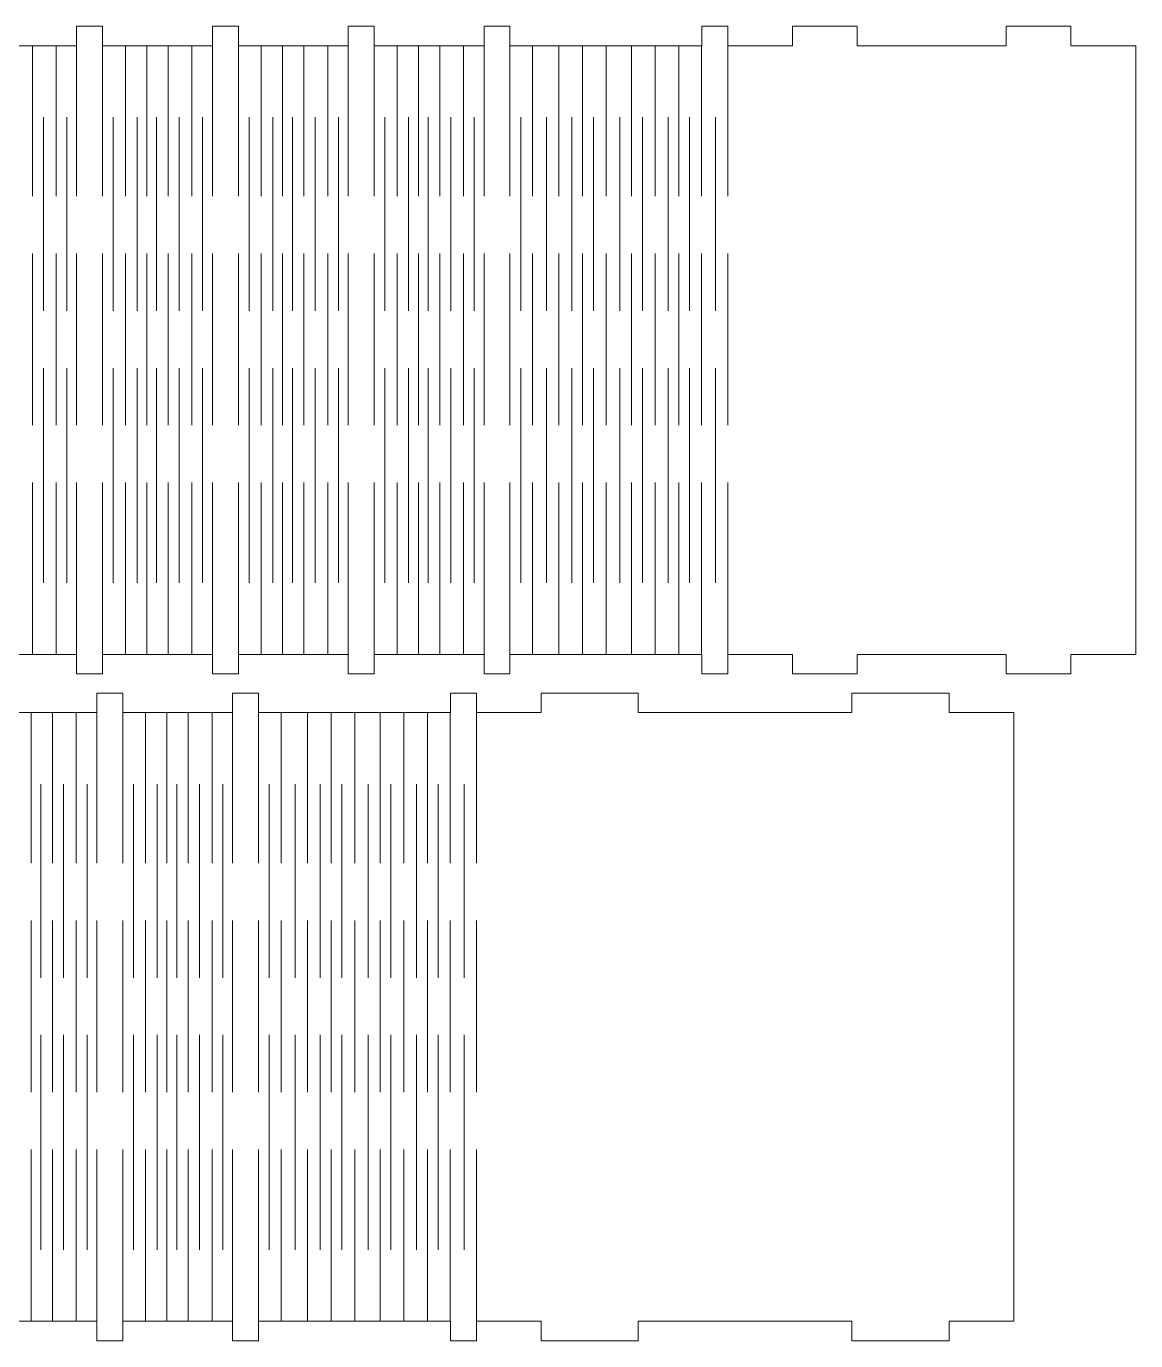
# Model space of a CAD drawing. Header units: millimetres. Extents: x -385 to 385, y -605 to 605.
# Drawn here: x 168.2 to 339.5, y -604.7 to -401.7 of the extents above; entities that cross this region are included whole.
import ezdxf

# ---------------------------------------------------------------- set-up
doc = ezdxf.new("R2010")
doc.units = ezdxf.units.MM
doc.header["$MEASUREMENT"] = 0
doc.layers.add('Camada 1', color=7, linetype='Continuous')

msp = doc.modelspace()

# ---------------------------------------------------------------- linework, layer by layer
at = {"layer": 'Camada 1', "color": 250, "lineweight": 20}
for points in [[(58.324, -404.7495), (58.324, -404.7495), (58.324, -498.7495), (58.324, -498.7495), (58.324, -498.7495), (58.324, -498.7495), (68.324, -498.7495), (68.324, -498.7495), (68.324, -498.7495), (68.324, -498.7495), (68.324, -501.7495), (68.324, -501.7495), (68.324, -501.7495), (68.324, -501.7495), (78.324, -501.7495), (78.324, -501.7495), (78.324, -501.7495), (78.324, -501.7495), (78.324, -498.7495), (78.324, -498.7495), (78.324, -498.7495), (78.324, -498.7495), (101.324, -498.7495), (101.324, -498.7495), (101.324, -498.7495), (101.324, -498.7495), (101.324, -501.7495), (101.324, -501.7495), (101.324, -501.7495), (101.324, -501.7495), (111.324, -501.7495), (111.324, -501.7495), (111.324, -501.7495), (111.324, -501.7495), (111.324, -498.7495), (111.324, -498.7495), (111.324, -498.7495), (111.324, -498.7495), (121.324, -498.7495), (121.324, -498.7495), (121.324, -498.7495), (121.324, -498.7495), (121.324, -501.7495), (121.324, -501.7495), (121.324, -501.7495), (121.324, -501.7495), (125.3285, -501.7495), (125.3285, -501.7495), (125.3285, -501.7495), (125.3285, -501.7495), (125.3285, -498.7495), (125.3285, -498.7495), (125.3285, -498.7495), (125.3285, -498.7495), (154.9782, -498.7495), (154.9782, -498.7495), (154.9782, -498.7495), (154.9782, -498.7495), (154.9782, -501.7495), (154.9782, -501.7495), (154.9782, -501.7495), (154.9782, -501.7495), (158.9827, -501.7495), (158.9827, -501.7495), (158.9827, -501.7495), (158.9827, -501.7495), (158.9827, -498.7495), (158.9827, -498.7495), (158.9827, -498.7495), (158.9827, -498.7495), (175.9516, -498.7495), (175.9516, -498.7495), (175.9516, -498.7495), (175.9516, -498.7495), (175.9516, -501.7495), (175.9516, -501.7495), (175.9516, -501.7495), (175.9516, -501.7495), (179.9574, -501.7495), (179.9574, -501.7495), (179.9574, -501.7495), (179.9574, -501.7495), (179.9574, -498.7495), (179.9574, -498.7495), (179.9574, -498.7495), (179.9574, -498.7495), (196.9263, -498.7495), (196.9263, -498.7495), (196.9263, -498.7495), (196.9263, -498.7495), (196.9263, -501.7495), (196.9263, -501.7495), (196.9263, -501.7495), (196.9263, -501.7495), (200.9321, -501.7495), (200.9321, -501.7495), (200.9321, -501.7495), (200.9321, -501.7495), (200.9321, -498.7495), (200.9321, -498.7495), (200.9321, -498.7495), (200.9321, -498.7495), (217.901, -498.7495), (217.901, -498.7495), (217.901, -498.7495), (217.901, -498.7495), (217.901, -501.7495), (217.901, -501.7495), (217.901, -501.7495), (217.901, -501.7495), (221.9068, -501.7495), (221.9068, -501.7495), (221.9068, -501.7495), (221.9068, -501.7495), (221.9068, -498.7495), (221.9068, -498.7495), (221.9068, -498.7495), (221.9068, -498.7495), (238.8757, -498.7495), (238.8757, -498.7495), (238.8757, -498.7495), (238.8757, -498.7495), (238.8757, -501.7495), (238.8757, -501.7495), (238.8757, -501.7495), (238.8757, -501.7495), (242.8802, -501.7495), (242.8802, -501.7495), (242.8802, -501.7495), (242.8802, -501.7495), (242.8802, -498.7495), (242.8802, -498.7495), (242.8802, -498.7495), (242.8802, -498.7495), (272.5299, -498.7495), (272.5299, -498.7495), (272.5299, -498.7495), (272.5299, -498.7495), (272.5299, -501.7495), (272.5299, -501.7495), (272.5299, -501.7495), (272.5299, -501.7495), (276.5344, -501.7495), (276.5344, -501.7495), (276.5344, -501.7495), (276.5344, -501.7495), (276.5344, -498.7495), (276.5344, -498.7495), (276.5344, -498.7495), (276.5344, -498.7495), (286.5344, -498.7495), (286.5344, -498.7495), (286.5344, -498.7495), (286.5344, -498.7495), (286.5344, -501.7495), (286.5344, -501.7495), (286.5344, -501.7495), (286.5344, -501.7495), (296.5344, -501.7495), (296.5344, -501.7495), (296.5344, -501.7495), (296.5344, -501.7495), (296.5344, -498.7495), (296.5344, -498.7495), (296.5344, -498.7495), (296.5344, -498.7495), (319.5344, -498.7495), (319.5344, -498.7495), (319.5344, -498.7495), (319.5344, -498.7495), (319.5344, -501.7495), (319.5344, -501.7495), (319.5344, -501.7495), (319.5344, -501.7495), (329.5344, -501.7495), (329.5344, -501.7495), (329.5344, -501.7495), (329.5344, -501.7495), (329.5344, -498.7495), (329.5344, -498.7495), (329.5344, -498.7495), (329.5344, -498.7495), (339.5344, -498.7495), (339.5344, -498.7495), (339.5344, -498.7495), (339.5344, -498.7495), (339.5344, -404.7495), (339.5344, -404.7495), (339.5344, -404.7495), (339.5344, -404.7495), (329.5344, -404.7495), (329.5344, -404.7495), (329.5344, -404.7495), (329.5344, -404.7495), (329.5344, -401.7495), (329.5344, -401.7495), (329.5344, -401.7495), (329.5344, -401.7495), (319.5344, -401.7495), (319.5344, -401.7495), (319.5344, -401.7495), (319.5344, -401.7495), (319.5344, -404.7495), (319.5344, -404.7495), (319.5344, -404.7495), (319.5344, -404.7495), (296.5344, -404.7495), (296.5344, -404.7495), (296.5344, -404.7495), (296.5344, -404.7495), (296.5344, -401.7495), (296.5344, -401.7495), (296.5344, -401.7495), (296.5344, -401.7495), (286.5344, -401.7495), (286.5344, -401.7495), (286.5344, -401.7495), (286.5344, -401.7495), (286.5344, -404.7495), (286.5344, -404.7495), (286.5344, -404.7495), (286.5344, -404.7495), (276.5344, -404.7495), (276.5344, -404.7495), (276.5344, -404.7495), (276.5344, -404.7495), (276.5344, -401.7495), (276.5344, -401.7495), (276.5344, -401.7495), (276.5344, -401.7495), (272.5299, -401.7495), (272.5299, -401.7495), (272.5299, -401.7495), (272.5299, -401.7495), (272.5299, -404.7495), (272.5299, -404.7495), (272.5299, -404.7495), (272.5299, -404.7495), (242.8802, -404.7495), (242.8802, -404.7495), (242.8802, -404.7495), (242.8802, -404.7495), (242.8802, -401.7495), (242.8802, -401.7495), (242.8802, -401.7495), (242.8802, -401.7495), (238.8757, -401.7495), (238.8757, -401.7495), (238.8757, -401.7495), (238.8757, -401.7495), (238.8757, -404.7495), (238.8757, -404.7495), (238.8757, -404.7495), (238.8757, -404.7495), (221.9068, -404.7495), (221.9068, -404.7495), (221.9068, -404.7495), (221.9068, -404.7495), (221.9068, -401.7495), (221.9068, -401.7495), (221.9068, -401.7495), (221.9068, -401.7495), (217.901, -401.7495), (217.901, -401.7495), (217.901, -401.7495), (217.901, -401.7495), (217.901, -404.7495), (217.901, -404.7495), (217.901, -404.7495), (217.901, -404.7495), (200.9321, -404.7495), (200.9321, -404.7495), (200.9321, -404.7495), (200.9321, -404.7495), (200.9321, -401.7495), (200.9321, -401.7495), (200.9321, -401.7495), (200.9321, -401.7495), (196.9263, -401.7495), (196.9263, -401.7495), (196.9263, -401.7495), (196.9263, -401.7495), (196.9263, -404.7495), (196.9263, -404.7495), (196.9263, -404.7495), (196.9263, -404.7495), (179.9574, -404.7495), (179.9574, -404.7495), (179.9574, -404.7495), (179.9574, -404.7495), (179.9574, -401.7495), (179.9574, -401.7495), (179.9574, -401.7495), (179.9574, -401.7495), (175.9516, -401.7495), (175.9516, -401.7495), (175.9516, -401.7495), (175.9516, -401.7495), (175.9516, -404.7495), (175.9516, -404.7495), (175.9516, -404.7495), (175.9516, -404.7495), (158.9827, -404.7495), (158.9827, -404.7495), (158.9827, -404.7495), (158.9827, -404.7495), (158.9827, -401.7495), (158.9827, -401.7495), (158.9827, -401.7495), (158.9827, -401.7495), (154.9782, -401.7495), (154.9782, -401.7495), (154.9782, -401.7495), (154.9782, -401.7495), (154.9782, -404.7495), (154.9782, -404.7495), (154.9782, -404.7495), (154.9782, -404.7495), (125.3285, -404.7495), (125.3285, -404.7495), (125.3285, -404.7495), (125.3285, -404.7495), (125.3285, -401.7495), (125.3285, -401.7495), (125.3285, -401.7495), (125.3285, -401.7495), (121.324, -401.7495), (121.324, -401.7495), (121.324, -401.7495), (121.324, -401.7495), (121.324, -404.7495), (121.324, -404.7495), (121.324, -404.7495), (121.324, -404.7495), (111.324, -404.7495), (111.324, -404.7495), (111.324, -404.7495), (111.324, -404.7495), (111.324, -401.7495), (111.324, -401.7495), (111.324, -401.7495), (111.324, -401.7495), (101.324, -401.7495), (101.324, -401.7495), (101.324, -401.7495), (101.324, -401.7495), (101.324, -404.7495), (101.324, -404.7495), (101.324, -404.7495), (101.324, -404.7495), (78.324, -404.7495), (78.324, -404.7495), (78.324, -404.7495), (78.324, -404.7495), (78.324, -401.7495), (78.324, -401.7495), (78.324, -401.7495), (78.324, -401.7495), (68.324, -401.7495), (68.324, -401.7495), (68.324, -401.7495), (68.324, -401.7495), (68.324, -404.7495), (68.324, -404.7495), (68.324, -404.7495), (68.324, -404.7495), (58.324, -404.7495), (58.324, -404.7495)], [(233.6907, -604.7495), (233.6907, -604.7495), (237.6952, -604.7495), (237.6952, -604.7495), (237.6952, -604.7495), (237.6952, -604.7495), (237.6952, -601.7495), (237.6952, -601.7495), (237.6952, -601.7495), (237.6952, -601.7495), (247.6952, -601.7495), (247.6952, -601.7495), (247.6952, -601.7495), (247.6952, -601.7495), (247.6952, -604.7495), (247.6952, -604.7495), (247.6952, -604.7495), (247.6952, -604.7495), (262.6952, -604.7495), (262.6952, -604.7495), (262.6952, -604.7495), (262.6952, -604.7495), (262.6952, -601.7495), (262.6952, -601.7495), (262.6952, -601.7495), (262.6952, -601.7495), (295.6952, -601.7495), (295.6952, -601.7495), (295.6952, -601.7495), (295.6952, -601.7495), (295.6952, -604.7495), (295.6952, -604.7495), (295.6952, -604.7495), (295.6952, -604.7495), (310.6952, -604.7495), (310.6952, -604.7495), (310.6952, -604.7495), (310.6952, -604.7495), (310.6952, -601.7495), (310.6952, -601.7495), (310.6952, -601.7495), (310.6952, -601.7495), (320.6952, -601.7495), (320.6952, -601.7495), (320.6952, -601.7495), (320.6952, -601.7495), (320.6952, -507.7495), (320.6952, -507.7495), (320.6952, -507.7495), (320.6952, -507.7495), (310.6952, -507.7495), (310.6952, -507.7495), (310.6952, -507.7495), (310.6952, -507.7495), (310.6952, -504.7495), (310.6952, -504.7495), (310.6952, -504.7495), (310.6952, -504.7495), (295.6952, -504.7495), (295.6952, -504.7495), (295.6952, -504.7495), (295.6952, -504.7495), (295.6952, -507.7495), (295.6952, -507.7495), (295.6952, -507.7495), (295.6952, -507.7495), (262.6952, -507.7495), (262.6952, -507.7495), (262.6952, -507.7495), (262.6952, -507.7495), (262.6952, -504.7495), (262.6952, -504.7495), (262.6952, -504.7495), (262.6952, -504.7495), (247.6952, -504.7495), (247.6952, -504.7495), (247.6952, -504.7495), (247.6952, -504.7495), (247.6952, -507.7495), (247.6952, -507.7495), (247.6952, -507.7495), (247.6952, -507.7495), (237.6952, -507.7495), (237.6952, -507.7495), (237.6952, -507.7495), (237.6952, -507.7495), (237.6952, -504.7495), (237.6952, -504.7495), (237.6952, -504.7495), (237.6952, -504.7495), (233.6907, -504.7495), (233.6907, -504.7495), (233.6907, -504.7495), (233.6907, -504.7495), (233.6907, -507.7495), (233.6907, -507.7495), (233.6907, -507.7495), (233.6907, -507.7495), (204.041, -507.7495), (204.041, -507.7495), (204.041, -507.7495), (204.041, -507.7495), (204.041, -504.7495), (204.041, -504.7495), (204.041, -504.7495), (204.041, -504.7495), (200.0365, -504.7495), (200.0365, -504.7495), (200.0365, -504.7495), (200.0365, -504.7495), (200.0365, -507.7495), (200.0365, -507.7495), (200.0365, -507.7495), (200.0365, -507.7495), (183.0676, -507.7495), (183.0676, -507.7495), (183.0676, -507.7495), (183.0676, -507.7495), (183.0676, -504.7495), (183.0676, -504.7495), (183.0676, -504.7495), (183.0676, -504.7495), (179.0618, -504.7495), (179.0618, -504.7495), (179.0618, -504.7495), (179.0618, -504.7495), (179.0618, -507.7495), (179.0618, -507.7495), (179.0618, -507.7495), (179.0618, -507.7495), (162.0929, -507.7495), (162.0929, -507.7495), (162.0929, -507.7495), (162.0929, -507.7495), (162.0929, -504.7495), (162.0929, -504.7495), (162.0929, -504.7495), (162.0929, -504.7495), (158.0871, -504.7495), (158.0871, -504.7495), (158.0871, -504.7495), (158.0871, -504.7495), (158.0871, -507.7495), (158.0871, -507.7495), (158.0871, -507.7495), (158.0871, -507.7495), (141.1182, -507.7495), (141.1182, -507.7495), (141.1182, -507.7495), (141.1182, -507.7495), (141.1182, -504.7495), (141.1182, -504.7495), (141.1182, -504.7495), (141.1182, -504.7495), (137.1124, -504.7495), (137.1124, -504.7495), (137.1124, -504.7495), (137.1124, -504.7495), (137.1124, -507.7495), (137.1124, -507.7495), (137.1124, -507.7495), (137.1124, -507.7495), (120.1435, -507.7495), (120.1435, -507.7495), (120.1435, -507.7495), (120.1435, -507.7495), (120.1435, -504.7495), (120.1435, -504.7495), (120.1435, -504.7495), (120.1435, -504.7495), (116.139, -504.7495), (116.139, -504.7495), (116.139, -504.7495), (116.139, -504.7495), (116.139, -507.7495), (116.139, -507.7495), (116.139, -507.7495), (116.139, -507.7495), (86.4893, -507.7495), (86.4893, -507.7495), (86.4893, -507.7495), (86.4893, -507.7495), (86.4893, -504.7495), (86.4893, -504.7495), (86.4893, -504.7495), (86.4893, -504.7495), (82.4848, -504.7495), (82.4848, -504.7495), (82.4848, -504.7495), (82.4848, -504.7495), (82.4848, -507.7495), (82.4848, -507.7495), (82.4848, -507.7495), (82.4848, -507.7495), (72.4848, -507.7495), (72.4848, -507.7495), (72.4848, -507.7495), (72.4848, -507.7495), (72.4848, -504.7495), (72.4848, -504.7495), (72.4848, -504.7495), (72.4848, -504.7495), (57.4848, -504.7495), (57.4848, -504.7495), (57.4848, -504.7495), (57.4848, -504.7495), (57.4848, -507.7495), (57.4848, -507.7495), (57.4848, -507.7495), (57.4848, -507.7495), (24.4848, -507.7495), (24.4848, -507.7495), (24.4848, -507.7495), (24.4848, -507.7495), (24.4848, -504.7495), (24.4848, -504.7495), (24.4848, -504.7495), (24.4848, -504.7495), (9.4848, -504.7495), (9.4848, -504.7495), (9.4848, -504.7495), (9.4848, -504.7495), (9.4848, -507.7495), (9.4848, -507.7495), (9.4848, -507.7495), (9.4848, -507.7495), (-0.5152, -507.7495), (-0.5152, -507.7495), (-0.5152, -507.7495), (-0.5152, -507.7495), (-0.5152, -601.7495), (-0.5152, -601.7495), (-0.5152, -601.7495), (-0.5152, -601.7495), (9.4848, -601.7495), (9.4848, -601.7495), (9.4848, -601.7495), (9.4848, -601.7495), (9.4848, -604.7495), (9.4848, -604.7495), (9.4848, -604.7495), (9.4848, -604.7495), (24.4848, -604.7495), (24.4848, -604.7495), (24.4848, -604.7495), (24.4848, -604.7495), (24.4848, -601.7495), (24.4848, -601.7495), (24.4848, -601.7495), (24.4848, -601.7495), (57.4848, -601.7495), (57.4848, -601.7495), (57.4848, -601.7495), (57.4848, -601.7495), (57.4848, -604.7495), (57.4848, -604.7495), (57.4848, -604.7495), (57.4848, -604.7495), (72.4848, -604.7495), (72.4848, -604.7495), (72.4848, -604.7495), (72.4848, -604.7495), (72.4848, -601.7495), (72.4848, -601.7495), (72.4848, -601.7495), (72.4848, -601.7495), (82.4848, -601.7495), (82.4848, -601.7495), (82.4848, -601.7495), (82.4848, -601.7495), (82.4848, -604.7495), (82.4848, -604.7495), (82.4848, -604.7495), (82.4848, -604.7495), (86.4893, -604.7495), (86.4893, -604.7495), (86.4893, -604.7495), (86.4893, -604.7495), (86.4893, -601.7495), (86.4893, -601.7495), (86.4893, -601.7495), (86.4893, -601.7495), (116.139, -601.7495), (116.139, -601.7495), (116.139, -601.7495), (116.139, -601.7495), (116.139, -604.7495), (116.139, -604.7495), (116.139, -604.7495), (116.139, -604.7495), (120.1435, -604.7495), (120.1435, -604.7495), (120.1435, -604.7495), (120.1435, -604.7495), (120.1435, -601.7495), (120.1435, -601.7495), (120.1435, -601.7495), (120.1435, -601.7495), (137.1124, -601.7495), (137.1124, -601.7495), (137.1124, -601.7495), (137.1124, -601.7495), (137.1124, -604.7495), (137.1124, -604.7495), (137.1124, -604.7495), (137.1124, -604.7495), (141.1182, -604.7495), (141.1182, -604.7495), (141.1182, -604.7495), (141.1182, -604.7495), (141.1182, -601.7495), (141.1182, -601.7495), (141.1182, -601.7495), (141.1182, -601.7495), (158.0871, -601.7495), (158.0871, -601.7495), (158.0871, -601.7495), (158.0871, -601.7495), (158.0871, -604.7495), (158.0871, -604.7495), (158.0871, -604.7495), (158.0871, -604.7495), (162.0929, -604.7495), (162.0929, -604.7495), (162.0929, -604.7495), (162.0929, -604.7495), (162.0929, -601.7495), (162.0929, -601.7495), (162.0929, -601.7495), (162.0929, -601.7495), (179.0618, -601.7495), (179.0618, -601.7495), (179.0618, -601.7495), (179.0618, -601.7495), (179.0618, -604.7495), (179.0618, -604.7495), (179.0618, -604.7495), (179.0618, -604.7495), (183.0676, -604.7495), (183.0676, -604.7495), (183.0676, -604.7495), (183.0676, -604.7495), (183.0676, -601.7495), (183.0676, -601.7495), (183.0676, -601.7495), (183.0676, -601.7495), (200.0365, -601.7495), (200.0365, -601.7495), (200.0365, -601.7495), (200.0365, -601.7495), (200.0365, -604.7495), (200.0365, -604.7495), (200.0365, -604.7495), (200.0365, -604.7495), (204.041, -604.7495), (204.041, -604.7495), (204.041, -604.7495), (204.041, -604.7495), (204.041, -601.7495), (204.041, -601.7495), (204.041, -601.7495), (204.041, -601.7495), (233.6907, -601.7495), (233.6907, -601.7495), (233.6907, -601.7495), (233.6907, -601.7495), (233.6907, -604.7495), (233.6907, -604.7495)]]:
    msp.add_open_spline(points, degree=3, knots=[0, 0, 0, 0, 0.01075269, 0.01075269, 0.01075269, 0.01075269, 0.02150538, 0.02150538, 0.02150538, 0.02150538, 0.03225806, 0.03225806, 0.03225806, 0.03225806, 0.04301075, 0.04301075, 0.04301075, 0.04301075, 0.05376344, 0.05376344, 0.05376344, 0.05376344, 0.06451613, 0.06451613, 0.06451613, 0.06451613, 0.07526882, 0.07526882, 0.07526882, 0.07526882, 0.08602151, 0.08602151, 0.08602151, 0.08602151, 0.09677419, 0.09677419, 0.09677419, 0.09677419, 0.10752688, 0.10752688, 0.10752688, 0.10752688, 0.11827957, 0.11827957, 0.11827957, 0.11827957, 0.12903226, 0.12903226, 0.12903226, 0.12903226, 0.13978495, 0.13978495, 0.13978495, 0.13978495, 0.15053763, 0.15053763, 0.15053763, 0.15053763, 0.16129032, 0.16129032, 0.16129032, 0.16129032, 0.17204301, 0.17204301, 0.17204301, 0.17204301, 0.1827957, 0.1827957, 0.1827957, 0.1827957, 0.19354839, 0.19354839, 0.19354839, 0.19354839, 0.20430108, 0.20430108, 0.20430108, 0.20430108, 0.21505376, 0.21505376, 0.21505376, 0.21505376, 0.22580645, 0.22580645, 0.22580645, 0.22580645, 0.23655914, 0.23655914, 0.23655914, 0.23655914, 0.24731183, 0.24731183, 0.24731183, 0.24731183, 0.25806452, 0.25806452, 0.25806452, 0.25806452, 0.2688172, 0.2688172, 0.2688172, 0.2688172, 0.27956989, 0.27956989, 0.27956989, 0.27956989, 0.29032258, 0.29032258, 0.29032258, 0.29032258, 0.30107527, 0.30107527, 0.30107527, 0.30107527, 0.31182796, 0.31182796, 0.31182796, 0.31182796, 0.32258065, 0.32258065, 0.32258065, 0.32258065, 0.33333333, 0.33333333, 0.33333333, 0.33333333, 0.34408602, 0.34408602, 0.34408602, 0.34408602, 0.35483871, 0.35483871, 0.35483871, 0.35483871, 0.3655914, 0.3655914, 0.3655914, 0.3655914, 0.37634409, 0.37634409, 0.37634409, 0.37634409, 0.38709677, 0.38709677, 0.38709677, 0.38709677, 0.39784946, 0.39784946, 0.39784946, 0.39784946, 0.40860215, 0.40860215, 0.40860215, 0.40860215, 0.41935484, 0.41935484, 0.41935484, 0.41935484, 0.43010753, 0.43010753, 0.43010753, 0.43010753, 0.44086022, 0.44086022, 0.44086022, 0.44086022, 0.4516129, 0.4516129, 0.4516129, 0.4516129, 0.46236559, 0.46236559, 0.46236559, 0.46236559, 0.47311828, 0.47311828, 0.47311828, 0.47311828, 0.48387097, 0.48387097, 0.48387097, 0.48387097, 0.49462366, 0.49462366, 0.49462366, 0.49462366, 0.50537634, 0.50537634, 0.50537634, 0.50537634, 0.51612903, 0.51612903, 0.51612903, 0.51612903, 0.52688172, 0.52688172, 0.52688172, 0.52688172, 0.53763441, 0.53763441, 0.53763441, 0.53763441, 0.5483871, 0.5483871, 0.5483871, 0.5483871, 0.55913978, 0.55913978, 0.55913978, 0.55913978, 0.56989247, 0.56989247, 0.56989247, 0.56989247, 0.58064516, 0.58064516, 0.58064516, 0.58064516, 0.59139785, 0.59139785, 0.59139785, 0.59139785, 0.60215054, 0.60215054, 0.60215054, 0.60215054, 0.61290323, 0.61290323, 0.61290323, 0.61290323, 0.62365591, 0.62365591, 0.62365591, 0.62365591, 0.6344086, 0.6344086, 0.6344086, 0.6344086, 0.64516129, 0.64516129, 0.64516129, 0.64516129, 0.65591398, 0.65591398, 0.65591398, 0.65591398, 0.66666667, 0.66666667, 0.66666667, 0.66666667, 0.67741935, 0.67741935, 0.67741935, 0.67741935, 0.68817204, 0.68817204, 0.68817204, 0.68817204, 0.69892473, 0.69892473, 0.69892473, 0.69892473, 0.70967742, 0.70967742, 0.70967742, 0.70967742, 0.72043011, 0.72043011, 0.72043011, 0.72043011, 0.7311828, 0.7311828, 0.7311828, 0.7311828, 0.74193548, 0.74193548, 0.74193548, 0.74193548, 0.75268817, 0.75268817, 0.75268817, 0.75268817, 0.76344086, 0.76344086, 0.76344086, 0.76344086, 0.77419355, 0.77419355, 0.77419355, 0.77419355, 0.78494624, 0.78494624, 0.78494624, 0.78494624, 0.79569892, 0.79569892, 0.79569892, 0.79569892, 0.80645161, 0.80645161, 0.80645161, 0.80645161, 0.8172043, 0.8172043, 0.8172043, 0.8172043, 0.82795699, 0.82795699, 0.82795699, 0.82795699, 0.83870968, 0.83870968, 0.83870968, 0.83870968, 0.84946237, 0.84946237, 0.84946237, 0.84946237, 0.86021505, 0.86021505, 0.86021505, 0.86021505, 0.87096774, 0.87096774, 0.87096774, 0.87096774, 0.88172043, 0.88172043, 0.88172043, 0.88172043, 0.89247312, 0.89247312, 0.89247312, 0.89247312, 0.90322581, 0.90322581, 0.90322581, 0.90322581, 0.91397849, 0.91397849, 0.91397849, 0.91397849, 0.92473118, 0.92473118, 0.92473118, 0.92473118, 0.93548387, 0.93548387, 0.93548387, 0.93548387, 0.94623656, 0.94623656, 0.94623656, 0.94623656, 0.95698925, 0.95698925, 0.95698925, 0.95698925, 0.96774194, 0.96774194, 0.96774194, 0.96774194, 0.97849462, 0.97849462, 0.97849462, 0.97849462, 1, 1, 1, 1], dxfattribs=at)
for points in [[(169.1147, -428.001), (169.1147, -428.001), (169.1147, -404.7495), (169.1147, -404.7495)], [(172.7867, -428.001), (172.7867, -428.001), (172.7867, -404.7495), (172.7867, -404.7495)], [(175.9514, -428.001), (175.9514, -428.001), (175.9514, -404.7495), (175.9514, -404.7495)], [(179.9574, -428.001), (179.9574, -428.001), (179.9574, -404.7495), (179.9574, -404.7495)], [(183.4988, -428.001), (183.4988, -428.001), (183.4988, -404.7495), (183.4988, -404.7495)], [(186.794, -428.001), (186.794, -428.001), (186.794, -404.7495), (186.794, -404.7495)], [(190.0894, -428.001), (190.0894, -428.001), (190.0894, -404.7495), (190.0894, -404.7495)], [(193.7614, -428.001), (193.7614, -428.001), (193.7614, -404.7495), (193.7614, -404.7495)], [(196.9261, -428.001), (196.9261, -428.001), (196.9261, -404.7495), (196.9261, -404.7495)], [(200.9321, -428.001), (200.9321, -428.001), (200.9321, -404.7495), (200.9321, -404.7495)], [(204.4735, -428.001), (204.4735, -428.001), (204.4735, -404.7495), (204.4735, -404.7495)], [(207.7687, -428.001), (207.7687, -428.001), (207.7687, -404.7495), (207.7687, -404.7495)], [(211.0641, -428.001), (211.0641, -428.001), (211.0641, -404.7495), (211.0641, -404.7495)], [(214.7361, -428.001), (214.7361, -428.001), (214.7361, -404.7495), (214.7361, -404.7495)], [(217.9008, -428.001), (217.9008, -428.001), (217.9008, -404.7495), (217.9008, -404.7495)], [(221.9068, -428.001), (221.9068, -428.001), (221.9068, -404.7495), (221.9068, -404.7495)], [(225.4482, -428.001), (225.4482, -428.001), (225.4482, -404.7495), (225.4482, -404.7495)], [(228.7434, -428.001), (228.7434, -428.001), (228.7434, -404.7495), (228.7434, -404.7495)], [(232.0388, -428.001), (232.0388, -428.001), (232.0388, -404.7495), (232.0388, -404.7495)], [(235.7108, -428.001), (235.7108, -428.001), (235.7108, -404.7495), (235.7108, -404.7495)], [(238.8755, -428.001), (238.8755, -428.001), (238.8755, -404.7495), (238.8755, -404.7495)], [(242.8803, -428.0011), (242.8803, -428.0011), (242.8803, -404.7495), (242.8803, -404.7495)], [(246.3843, -428.0011), (246.3843, -428.0011), (246.3843, -404.7495), (246.3843, -404.7495)], [(250.4497, -428.0011), (250.4497, -428.0011), (250.4497, -404.7495), (250.4497, -404.7495)], [(254.0986, -428.0011), (254.0986, -428.0011), (254.0986, -404.7495), (254.0986, -404.7495)], [(257.7471, -428.0011), (257.7471, -428.0011), (257.7471, -404.7495), (257.7471, -404.7495)], [(261.668, -428.0011), (261.668, -428.0011), (261.668, -404.7495), (261.668, -404.7495)], [(265.3165, -428.0011), (265.3165, -428.0011), (265.3165, -404.7495), (265.3165, -404.7495)], [(268.9654, -428.0011), (268.9654, -428.0011), (268.9654, -404.7495), (268.9654, -404.7495)], [(272.4694, -428.0011), (272.4694, -428.0011), (272.4694, -404.7495), (272.4694, -404.7495)], [(276.5344, -428.0011), (276.5344, -428.0011), (276.5344, -404.7495), (276.5344, -404.7495)], [(170.8292, -445.6882), (170.8292, -445.6882), (170.8292, -415.8039), (170.8292, -415.8039)], [(174.4443, -445.6882), (174.4443, -445.6882), (174.4443, -415.8039), (174.4443, -415.8039)], [(181.6105, -445.6882), (181.6105, -445.6882), (181.6105, -415.8039), (181.6105, -415.8039)], [(185.2866, -445.6882), (185.2866, -445.6882), (185.2866, -415.8039), (185.2866, -415.8039)], [(188.3012, -445.6882), (188.3012, -445.6882), (188.3012, -415.8039), (188.3012, -415.8039)], [(191.8039, -445.6882), (191.8039, -445.6882), (191.8039, -415.8039), (191.8039, -415.8039)], [(195.419, -445.6882), (195.419, -445.6882), (195.419, -415.8039), (195.419, -415.8039)], [(202.5852, -445.6882), (202.5852, -445.6882), (202.5852, -415.8039), (202.5852, -415.8039)], [(206.2613, -445.6882), (206.2613, -445.6882), (206.2613, -415.8039), (206.2613, -415.8039)], [(209.2759, -445.6882), (209.2759, -445.6882), (209.2759, -415.8039), (209.2759, -415.8039)], [(212.7786, -445.6882), (212.7786, -445.6882), (212.7786, -415.8039), (212.7786, -415.8039)], [(216.3937, -445.6882), (216.3937, -445.6882), (216.3937, -415.8039), (216.3937, -415.8039)], [(223.5599, -445.6882), (223.5599, -445.6882), (223.5599, -415.8039), (223.5599, -415.8039)], [(227.236, -445.6882), (227.236, -445.6882), (227.236, -415.8039), (227.236, -415.8039)], [(230.2506, -445.6882), (230.2506, -445.6882), (230.2506, -415.8039), (230.2506, -415.8039)], [(233.7533, -445.6882), (233.7533, -445.6882), (233.7533, -415.8039), (233.7533, -415.8039)], [(237.3684, -445.6882), (237.3684, -445.6882), (237.3684, -415.8039), (237.3684, -415.8039)], [(244.5491, -445.6883), (244.5491, -445.6883), (244.5491, -415.804), (244.5491, -415.804)], [(248.5518, -445.6883), (248.5518, -445.6883), (248.5518, -415.804), (248.5518, -415.804)], [(252.4298, -445.6883), (252.4298, -445.6883), (252.4298, -415.804), (252.4298, -415.804)], [(255.7674, -445.6883), (255.7674, -445.6883), (255.7674, -415.804), (255.7674, -415.804)], [(259.8376, -445.6883), (259.8376, -445.6883), (259.8376, -415.804), (259.8376, -415.804)], [(263.3368, -445.6883), (263.3368, -445.6883), (263.3368, -415.804), (263.3368, -415.804)], [(267.2966, -445.6883), (267.2966, -445.6883), (267.2966, -415.804), (267.2966, -415.804)], [(270.6342, -445.6883), (270.6342, -445.6883), (270.6342, -415.804), (270.6342, -415.804)], [(274.6369, -445.6883), (274.6369, -445.6883), (274.6369, -415.804), (274.6369, -415.804)], [(169.1147, -463.3754), (169.1147, -463.3754), (169.1147, -436.8447), (169.1147, -436.8447)], [(172.7867, -463.3754), (172.7867, -463.3754), (172.7867, -436.8447), (172.7867, -436.8447)], [(175.9514, -463.3754), (175.9514, -463.3754), (175.9514, -436.8447), (175.9514, -436.8447)], [(179.9574, -463.3754), (179.9574, -463.3754), (179.9574, -436.8447), (179.9574, -436.8447)], [(183.4988, -463.3754), (183.4988, -463.3754), (183.4988, -436.8447), (183.4988, -436.8447)], [(186.794, -463.3754), (186.794, -463.3754), (186.794, -436.8447), (186.794, -436.8447)], [(190.0894, -463.3754), (190.0894, -463.3754), (190.0894, -436.8447), (190.0894, -436.8447)], [(193.7614, -463.3754), (193.7614, -463.3754), (193.7614, -436.8447), (193.7614, -436.8447)], [(196.9261, -463.3754), (196.9261, -463.3754), (196.9261, -436.8447), (196.9261, -436.8447)], [(200.9321, -463.3754), (200.9321, -463.3754), (200.9321, -436.8447), (200.9321, -436.8447)], [(204.4735, -463.3754), (204.4735, -463.3754), (204.4735, -436.8447), (204.4735, -436.8447)], [(207.7687, -463.3754), (207.7687, -463.3754), (207.7687, -436.8447), (207.7687, -436.8447)], [(211.0641, -463.3754), (211.0641, -463.3754), (211.0641, -436.8447), (211.0641, -436.8447)], [(214.7361, -463.3754), (214.7361, -463.3754), (214.7361, -436.8447), (214.7361, -436.8447)], [(217.9008, -463.3754), (217.9008, -463.3754), (217.9008, -436.8447), (217.9008, -436.8447)], [(221.9068, -463.3754), (221.9068, -463.3754), (221.9068, -436.8447), (221.9068, -436.8447)], [(225.4482, -463.3754), (225.4482, -463.3754), (225.4482, -436.8447), (225.4482, -436.8447)], [(228.7434, -463.3754), (228.7434, -463.3754), (228.7434, -436.8447), (228.7434, -436.8447)], [(232.0388, -463.3754), (232.0388, -463.3754), (232.0388, -436.8447), (232.0388, -436.8447)], [(235.7108, -463.3754), (235.7108, -463.3754), (235.7108, -436.8447), (235.7108, -436.8447)], [(238.8755, -463.3754), (238.8755, -463.3754), (238.8755, -436.8447), (238.8755, -436.8447)], [(242.8803, -463.3752), (242.8803, -463.3752), (242.8803, -436.8447), (242.8803, -436.8447)], [(246.3843, -463.3752), (246.3843, -463.3752), (246.3843, -436.8447), (246.3843, -436.8447)], [(250.4497, -463.3752), (250.4497, -463.3752), (250.4497, -436.8447), (250.4497, -436.8447)], [(254.0986, -463.3752), (254.0986, -463.3752), (254.0986, -436.8447), (254.0986, -436.8447)], [(257.7471, -463.3752), (257.7471, -463.3752), (257.7471, -436.8447), (257.7471, -436.8447)], [(261.668, -463.3752), (261.668, -463.3752), (261.668, -436.8447), (261.668, -436.8447)], [(265.3165, -463.3752), (265.3165, -463.3752), (265.3165, -436.8447), (265.3165, -436.8447)], [(268.9654, -463.3752), (268.9654, -463.3752), (268.9654, -436.8447), (268.9654, -436.8447)], [(272.4694, -463.3752), (272.4694, -463.3752), (272.4694, -436.8447), (272.4694, -436.8447)], [(276.5344, -463.3752), (276.5344, -463.3752), (276.5344, -436.8447), (276.5344, -436.8447)], [(170.8292, -487.695), (170.8292, -487.695), (170.8292, -454.5316), (170.8292, -454.5316)], [(174.4443, -487.695), (174.4443, -487.695), (174.4443, -454.5316), (174.4443, -454.5316)], [(181.6105, -487.695), (181.6105, -487.695), (181.6105, -454.5316), (181.6105, -454.5316)], [(185.2866, -487.695), (185.2866, -487.695), (185.2866, -454.5316), (185.2866, -454.5316)], [(188.3012, -487.695), (188.3012, -487.695), (188.3012, -454.5316), (188.3012, -454.5316)], [(191.8039, -487.695), (191.8039, -487.695), (191.8039, -454.5316), (191.8039, -454.5316)], [(195.419, -487.695), (195.419, -487.695), (195.419, -454.5316), (195.419, -454.5316)], [(202.5852, -487.695), (202.5852, -487.695), (202.5852, -454.5316), (202.5852, -454.5316)], [(206.2613, -487.695), (206.2613, -487.695), (206.2613, -454.5316), (206.2613, -454.5316)], [(209.2759, -487.695), (209.2759, -487.695), (209.2759, -454.5316), (209.2759, -454.5316)], [(212.7786, -487.695), (212.7786, -487.695), (212.7786, -454.5316), (212.7786, -454.5316)], [(216.3937, -487.695), (216.3937, -487.695), (216.3937, -454.5316), (216.3937, -454.5316)], [(223.5599, -487.695), (223.5599, -487.695), (223.5599, -454.5316), (223.5599, -454.5316)], [(227.236, -487.695), (227.236, -487.695), (227.236, -454.5316), (227.236, -454.5316)], [(230.2506, -487.695), (230.2506, -487.695), (230.2506, -454.5316), (230.2506, -454.5316)], [(233.7533, -487.695), (233.7533, -487.695), (233.7533, -454.5316), (233.7533, -454.5316)], [(237.3684, -487.695), (237.3684, -487.695), (237.3684, -454.5316), (237.3684, -454.5316)], [(244.5491, -487.695), (244.5491, -487.695), (244.5491, -454.5316), (244.5491, -454.5316)], [(248.5518, -487.695), (248.5518, -487.695), (248.5518, -454.5316), (248.5518, -454.5316)], [(252.4298, -487.695), (252.4298, -487.695), (252.4298, -454.5316), (252.4298, -454.5316)], [(255.7674, -487.695), (255.7674, -487.695), (255.7674, -454.5316), (255.7674, -454.5316)], [(259.8376, -487.695), (259.8376, -487.695), (259.8376, -454.5316), (259.8376, -454.5316)], [(263.3368, -487.695), (263.3368, -487.695), (263.3368, -454.5316), (263.3368, -454.5316)], [(267.2966, -487.695), (267.2966, -487.695), (267.2966, -454.5316), (267.2966, -454.5316)], [(270.6342, -487.695), (270.6342, -487.695), (270.6342, -454.5316), (270.6342, -454.5316)], [(274.6369, -487.695), (274.6369, -487.695), (274.6369, -454.5316), (274.6369, -454.5316)], [(169.1147, -498.7495), (169.1147, -498.7495), (169.1147, -472.2188), (169.1147, -472.2188)], [(172.7867, -498.7495), (172.7867, -498.7495), (172.7867, -472.2188), (172.7867, -472.2188)], [(175.9514, -498.7495), (175.9514, -498.7495), (175.9514, -472.2188), (175.9514, -472.2188)], [(179.9574, -498.7495), (179.9574, -498.7495), (179.9574, -472.2188), (179.9574, -472.2188)], [(183.4988, -498.7495), (183.4988, -498.7495), (183.4988, -472.2188), (183.4988, -472.2188)], [(186.794, -498.7495), (186.794, -498.7495), (186.794, -472.2188), (186.794, -472.2188)], [(190.0894, -498.7495), (190.0894, -498.7495), (190.0894, -472.2188), (190.0894, -472.2188)], [(193.7614, -498.7495), (193.7614, -498.7495), (193.7614, -472.2188), (193.7614, -472.2188)], [(196.9261, -498.7495), (196.9261, -498.7495), (196.9261, -472.2188), (196.9261, -472.2188)], [(200.9321, -498.7495), (200.9321, -498.7495), (200.9321, -472.2188), (200.9321, -472.2188)], [(204.4735, -498.7495), (204.4735, -498.7495), (204.4735, -472.2188), (204.4735, -472.2188)], [(207.7687, -498.7495), (207.7687, -498.7495), (207.7687, -472.2188), (207.7687, -472.2188)], [(211.0641, -498.7495), (211.0641, -498.7495), (211.0641, -472.2188), (211.0641, -472.2188)], [(214.7361, -498.7495), (214.7361, -498.7495), (214.7361, -472.2188), (214.7361, -472.2188)], [(217.9008, -498.7495), (217.9008, -498.7495), (217.9008, -472.2188), (217.9008, -472.2188)], [(221.9068, -498.7495), (221.9068, -498.7495), (221.9068, -472.2188), (221.9068, -472.2188)], [(225.4482, -498.7495), (225.4482, -498.7495), (225.4482, -472.2188), (225.4482, -472.2188)], [(228.7434, -498.7495), (228.7434, -498.7495), (228.7434, -472.2188), (228.7434, -472.2188)], [(232.0388, -498.7495), (232.0388, -498.7495), (232.0388, -472.2188), (232.0388, -472.2188)], [(235.7108, -498.7495), (235.7108, -498.7495), (235.7108, -472.2188), (235.7108, -472.2188)], [(238.8755, -498.7495), (238.8755, -498.7495), (238.8755, -472.2188), (238.8755, -472.2188)], [(242.8803, -498.7495), (242.8803, -498.7495), (242.8803, -472.2189), (242.8803, -472.2189)], [(246.3843, -498.7495), (246.3843, -498.7495), (246.3843, -472.2189), (246.3843, -472.2189)], [(250.4497, -498.7495), (250.4497, -498.7495), (250.4497, -472.2189), (250.4497, -472.2189)], [(254.0986, -498.7495), (254.0986, -498.7495), (254.0986, -472.2189), (254.0986, -472.2189)], [(257.7471, -498.7495), (257.7471, -498.7495), (257.7471, -472.2189), (257.7471, -472.2189)], [(261.668, -498.7495), (261.668, -498.7495), (261.668, -472.2189), (261.668, -472.2189)], [(265.3165, -498.7495), (265.3165, -498.7495), (265.3165, -472.2189), (265.3165, -472.2189)], [(268.9654, -498.7495), (268.9654, -498.7495), (268.9654, -472.2189), (268.9654, -472.2189)], [(272.4694, -498.7495), (272.4694, -498.7495), (272.4694, -472.2189), (272.4694, -472.2189)], [(276.5344, -498.7495), (276.5344, -498.7495), (276.5344, -472.2189), (276.5344, -472.2189)], [(168.9295, -531.001), (168.9295, -531.001), (168.9295, -507.7495), (168.9295, -507.7495)], [(172.2249, -531.001), (172.2249, -531.001), (172.2249, -507.7495), (172.2249, -507.7495)], [(175.8969, -531.001), (175.8969, -531.001), (175.8969, -507.7495), (175.8969, -507.7495)], [(179.0616, -531.001), (179.0616, -531.001), (179.0616, -507.7495), (179.0616, -507.7495)], [(183.0676, -531.001), (183.0676, -531.001), (183.0676, -507.7495), (183.0676, -507.7495)], [(186.609, -531.001), (186.609, -531.001), (186.609, -507.7495), (186.609, -507.7495)], [(189.9042, -531.001), (189.9042, -531.001), (189.9042, -507.7495), (189.9042, -507.7495)], [(193.1996, -531.001), (193.1996, -531.001), (193.1996, -507.7495), (193.1996, -507.7495)], [(196.8716, -531.001), (196.8716, -531.001), (196.8716, -507.7495), (196.8716, -507.7495)], [(200.0363, -531.001), (200.0363, -531.001), (200.0363, -507.7495), (200.0363, -507.7495)], [(204.0411, -531.0011), (204.0411, -531.0011), (204.0411, -507.7495), (204.0411, -507.7495)], [(207.5451, -531.0011), (207.5451, -531.0011), (207.5451, -507.7495), (207.5451, -507.7495)], [(211.6105, -531.0011), (211.6105, -531.0011), (211.6105, -507.7495), (211.6105, -507.7495)], [(215.2594, -531.0011), (215.2594, -531.0011), (215.2594, -507.7495), (215.2594, -507.7495)], [(218.9079, -531.0011), (218.9079, -531.0011), (218.9079, -507.7495), (218.9079, -507.7495)], [(222.8288, -531.0011), (222.8288, -531.0011), (222.8288, -507.7495), (222.8288, -507.7495)], [(226.4773, -531.0011), (226.4773, -531.0011), (226.4773, -507.7495), (226.4773, -507.7495)], [(230.1262, -531.0011), (230.1262, -531.0011), (230.1262, -507.7495), (230.1262, -507.7495)], [(233.6302, -531.0011), (233.6302, -531.0011), (233.6302, -507.7495), (233.6302, -507.7495)], [(237.6952, -531.0011), (237.6952, -531.0011), (237.6952, -507.7495), (237.6952, -507.7495)], [(170.4367, -548.6882), (170.4367, -548.6882), (170.4367, -518.8039), (170.4367, -518.8039)], [(173.9394, -548.6882), (173.9394, -548.6882), (173.9394, -518.8039), (173.9394, -518.8039)], [(177.5545, -548.6882), (177.5545, -548.6882), (177.5545, -518.8039), (177.5545, -518.8039)], [(184.7207, -548.6882), (184.7207, -548.6882), (184.7207, -518.8039), (184.7207, -518.8039)], [(188.3968, -548.6882), (188.3968, -548.6882), (188.3968, -518.8039), (188.3968, -518.8039)], [(191.4114, -548.6882), (191.4114, -548.6882), (191.4114, -518.8039), (191.4114, -518.8039)], [(194.9141, -548.6882), (194.9141, -548.6882), (194.9141, -518.8039), (194.9141, -518.8039)], [(198.5292, -548.6882), (198.5292, -548.6882), (198.5292, -518.8039), (198.5292, -518.8039)], [(205.7099, -548.6883), (205.7099, -548.6883), (205.7099, -518.804), (205.7099, -518.804)], [(209.7126, -548.6883), (209.7126, -548.6883), (209.7126, -518.804), (209.7126, -518.804)], [(213.5906, -548.6883), (213.5906, -548.6883), (213.5906, -518.804), (213.5906, -518.804)], [(216.9282, -548.6883), (216.9282, -548.6883), (216.9282, -518.804), (216.9282, -518.804)], [(220.9984, -548.6883), (220.9984, -548.6883), (220.9984, -518.804), (220.9984, -518.804)], [(224.4976, -548.6883), (224.4976, -548.6883), (224.4976, -518.804), (224.4976, -518.804)], [(228.4574, -548.6883), (228.4574, -548.6883), (228.4574, -518.804), (228.4574, -518.804)], [(231.795, -548.6883), (231.795, -548.6883), (231.795, -518.804), (231.795, -518.804)], [(235.7977, -548.6883), (235.7977, -548.6883), (235.7977, -518.804), (235.7977, -518.804)], [(168.9295, -566.3754), (168.9295, -566.3754), (168.9295, -539.8447), (168.9295, -539.8447)], [(172.2249, -566.3754), (172.2249, -566.3754), (172.2249, -539.8447), (172.2249, -539.8447)], [(175.8969, -566.3754), (175.8969, -566.3754), (175.8969, -539.8447), (175.8969, -539.8447)], [(179.0616, -566.3754), (179.0616, -566.3754), (179.0616, -539.8447), (179.0616, -539.8447)], [(183.0676, -566.3754), (183.0676, -566.3754), (183.0676, -539.8447), (183.0676, -539.8447)], [(186.609, -566.3754), (186.609, -566.3754), (186.609, -539.8447), (186.609, -539.8447)], [(189.9042, -566.3754), (189.9042, -566.3754), (189.9042, -539.8447), (189.9042, -539.8447)], [(193.1996, -566.3754), (193.1996, -566.3754), (193.1996, -539.8447), (193.1996, -539.8447)], [(196.8716, -566.3754), (196.8716, -566.3754), (196.8716, -539.8447), (196.8716, -539.8447)], [(200.0363, -566.3754), (200.0363, -566.3754), (200.0363, -539.8447), (200.0363, -539.8447)], [(204.0411, -566.3752), (204.0411, -566.3752), (204.0411, -539.8447), (204.0411, -539.8447)], [(207.5451, -566.3752), (207.5451, -566.3752), (207.5451, -539.8447), (207.5451, -539.8447)], [(211.6105, -566.3752), (211.6105, -566.3752), (211.6105, -539.8447), (211.6105, -539.8447)], [(215.2594, -566.3752), (215.2594, -566.3752), (215.2594, -539.8447), (215.2594, -539.8447)], [(218.9079, -566.3752), (218.9079, -566.3752), (218.9079, -539.8447), (218.9079, -539.8447)], [(222.8288, -566.3752), (222.8288, -566.3752), (222.8288, -539.8447), (222.8288, -539.8447)], [(226.4773, -566.3752), (226.4773, -566.3752), (226.4773, -539.8447), (226.4773, -539.8447)], [(230.1262, -566.3752), (230.1262, -566.3752), (230.1262, -539.8447), (230.1262, -539.8447)], [(233.6302, -566.3752), (233.6302, -566.3752), (233.6302, -539.8447), (233.6302, -539.8447)], [(237.6952, -566.3752), (237.6952, -566.3752), (237.6952, -539.8447), (237.6952, -539.8447)], [(170.4367, -590.695), (170.4367, -590.695), (170.4367, -557.5316), (170.4367, -557.5316)], [(173.9394, -590.695), (173.9394, -590.695), (173.9394, -557.5316), (173.9394, -557.5316)], [(177.5545, -590.695), (177.5545, -590.695), (177.5545, -557.5316), (177.5545, -557.5316)], [(184.7207, -590.695), (184.7207, -590.695), (184.7207, -557.5316), (184.7207, -557.5316)], [(188.3968, -590.695), (188.3968, -590.695), (188.3968, -557.5316), (188.3968, -557.5316)], [(191.4114, -590.695), (191.4114, -590.695), (191.4114, -557.5316), (191.4114, -557.5316)], [(194.9141, -590.695), (194.9141, -590.695), (194.9141, -557.5316), (194.9141, -557.5316)], [(198.5292, -590.695), (198.5292, -590.695), (198.5292, -557.5316), (198.5292, -557.5316)], [(205.7099, -590.695), (205.7099, -590.695), (205.7099, -557.5316), (205.7099, -557.5316)], [(209.7126, -590.695), (209.7126, -590.695), (209.7126, -557.5316), (209.7126, -557.5316)], [(213.5906, -590.695), (213.5906, -590.695), (213.5906, -557.5316), (213.5906, -557.5316)], [(216.9282, -590.695), (216.9282, -590.695), (216.9282, -557.5316), (216.9282, -557.5316)], [(220.9984, -590.695), (220.9984, -590.695), (220.9984, -557.5316), (220.9984, -557.5316)], [(224.4976, -590.695), (224.4976, -590.695), (224.4976, -557.5316), (224.4976, -557.5316)], [(228.4574, -590.695), (228.4574, -590.695), (228.4574, -557.5316), (228.4574, -557.5316)], [(231.795, -590.695), (231.795, -590.695), (231.795, -557.5316), (231.795, -557.5316)], [(235.7977, -590.695), (235.7977, -590.695), (235.7977, -557.5316), (235.7977, -557.5316)], [(168.9295, -601.7495), (168.9295, -601.7495), (168.9295, -575.2188), (168.9295, -575.2188)], [(172.2249, -601.7495), (172.2249, -601.7495), (172.2249, -575.2188), (172.2249, -575.2188)], [(175.8969, -601.7495), (175.8969, -601.7495), (175.8969, -575.2188), (175.8969, -575.2188)], [(179.0616, -601.7495), (179.0616, -601.7495), (179.0616, -575.2188), (179.0616, -575.2188)], [(183.0676, -601.7495), (183.0676, -601.7495), (183.0676, -575.2188), (183.0676, -575.2188)], [(186.609, -601.7495), (186.609, -601.7495), (186.609, -575.2188), (186.609, -575.2188)], [(189.9042, -601.7495), (189.9042, -601.7495), (189.9042, -575.2188), (189.9042, -575.2188)], [(193.1996, -601.7495), (193.1996, -601.7495), (193.1996, -575.2188), (193.1996, -575.2188)], [(196.8716, -601.7495), (196.8716, -601.7495), (196.8716, -575.2188), (196.8716, -575.2188)], [(200.0363, -601.7495), (200.0363, -601.7495), (200.0363, -575.2188), (200.0363, -575.2188)], [(204.0411, -601.7495), (204.0411, -601.7495), (204.0411, -575.2189), (204.0411, -575.2189)], [(207.5451, -601.7495), (207.5451, -601.7495), (207.5451, -575.2189), (207.5451, -575.2189)], [(211.6105, -601.7495), (211.6105, -601.7495), (211.6105, -575.2189), (211.6105, -575.2189)], [(215.2594, -601.7495), (215.2594, -601.7495), (215.2594, -575.2189), (215.2594, -575.2189)], [(218.9079, -601.7495), (218.9079, -601.7495), (218.9079, -575.2189), (218.9079, -575.2189)], [(222.8288, -601.7495), (222.8288, -601.7495), (222.8288, -575.2189), (222.8288, -575.2189)], [(226.4773, -601.7495), (226.4773, -601.7495), (226.4773, -575.2189), (226.4773, -575.2189)], [(230.1262, -601.7495), (230.1262, -601.7495), (230.1262, -575.2189), (230.1262, -575.2189)], [(233.6302, -601.7495), (233.6302, -601.7495), (233.6302, -575.2189), (233.6302, -575.2189)], [(237.6952, -601.7495), (237.6952, -601.7495), (237.6952, -575.2189), (237.6952, -575.2189)]]:
    msp.add_open_spline(points, degree=3, dxfattribs=at)

doc.saveas('drawing.dxf')
